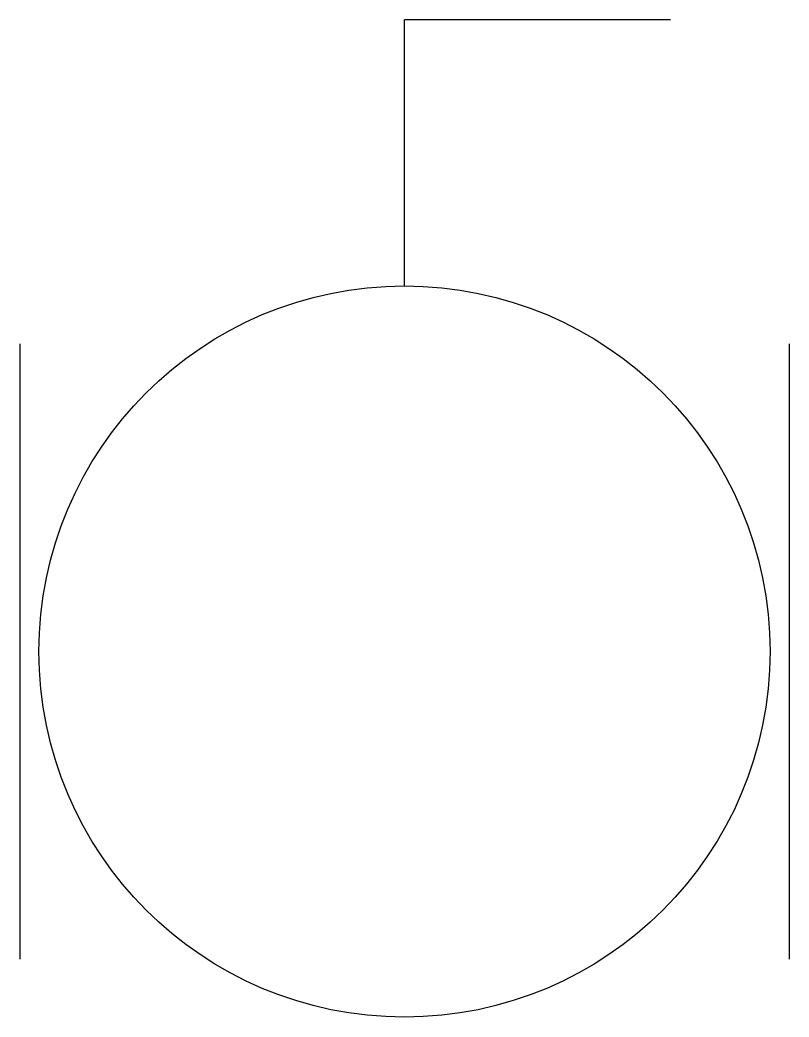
# Model space of a CAD drawing. Extents: x 12.974 to 13.091, y 12.046 to 12.198.
import ezdxf

# ---------------------------------------------------------------- set-up
doc = ezdxf.new("R2010")
doc.units = 0
doc.header["$MEASUREMENT"] = 0
doc.layers.get('0').update_dxf_attribs({"linetype": 'CONTINUOUS'})

msp = doc.modelspace()

# ---------------------------------------------------------------- linework, layer by layer
for p, q in [((13.03268, 12.15782), (13.03268, 12.19836)), ((13.07322, 12.19836), (13.03268, 12.19836)), ((12.97406, 12.149), (12.97406, 12.05521)), ((13.0913, 12.149), (13.0913, 12.05521))]:
    msp.add_line(p, q)
msp.add_circle((13.03268, 12.1021), 0.05572)

doc.saveas('drawing.dxf')
